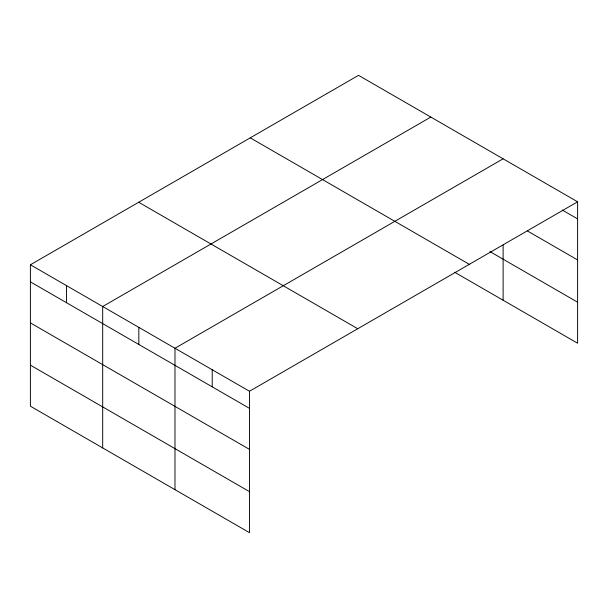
<?xml version="1.0" encoding="UTF-8"?>
<svg xmlns="http://www.w3.org/2000/svg" width="608" height="608" viewBox="0 0 608 608"><rect width="100%" height="100%" fill="white"/><g stroke="black" fill="none" stroke-linecap="round" stroke-linejoin="round"><path stroke-width="0.91" d="M454.647 272.24L577.6 343.224L577.6 201.81L358.53 75.331L30.4 264.776L30.4 406.19L249.47 532.669L249.47 391.256L30.4 264.776M430.829 117.07L102.691 306.516L102.691 447.929M503.12 158.81L174.982 348.255L174.982 489.668M249.47 391.256L577.6 201.81M562.218 210.018L577.6 218.895M527.402 230.949L577.6 259.928M489.972 251.606L577.6 302.199M250.253 137.849L469.315 264.328M138.685 202.259L357.747 328.738M30.4 281.869L249.47 408.348M30.4 322.894L249.47 449.373M30.4 365.165L249.47 491.644M503.12 245.1L503.12 300.223M212.222 369.755L212.222 386.848M138.837 327.385L138.837 344.478M66.546 285.646L66.546 302.738"/></g></svg>
